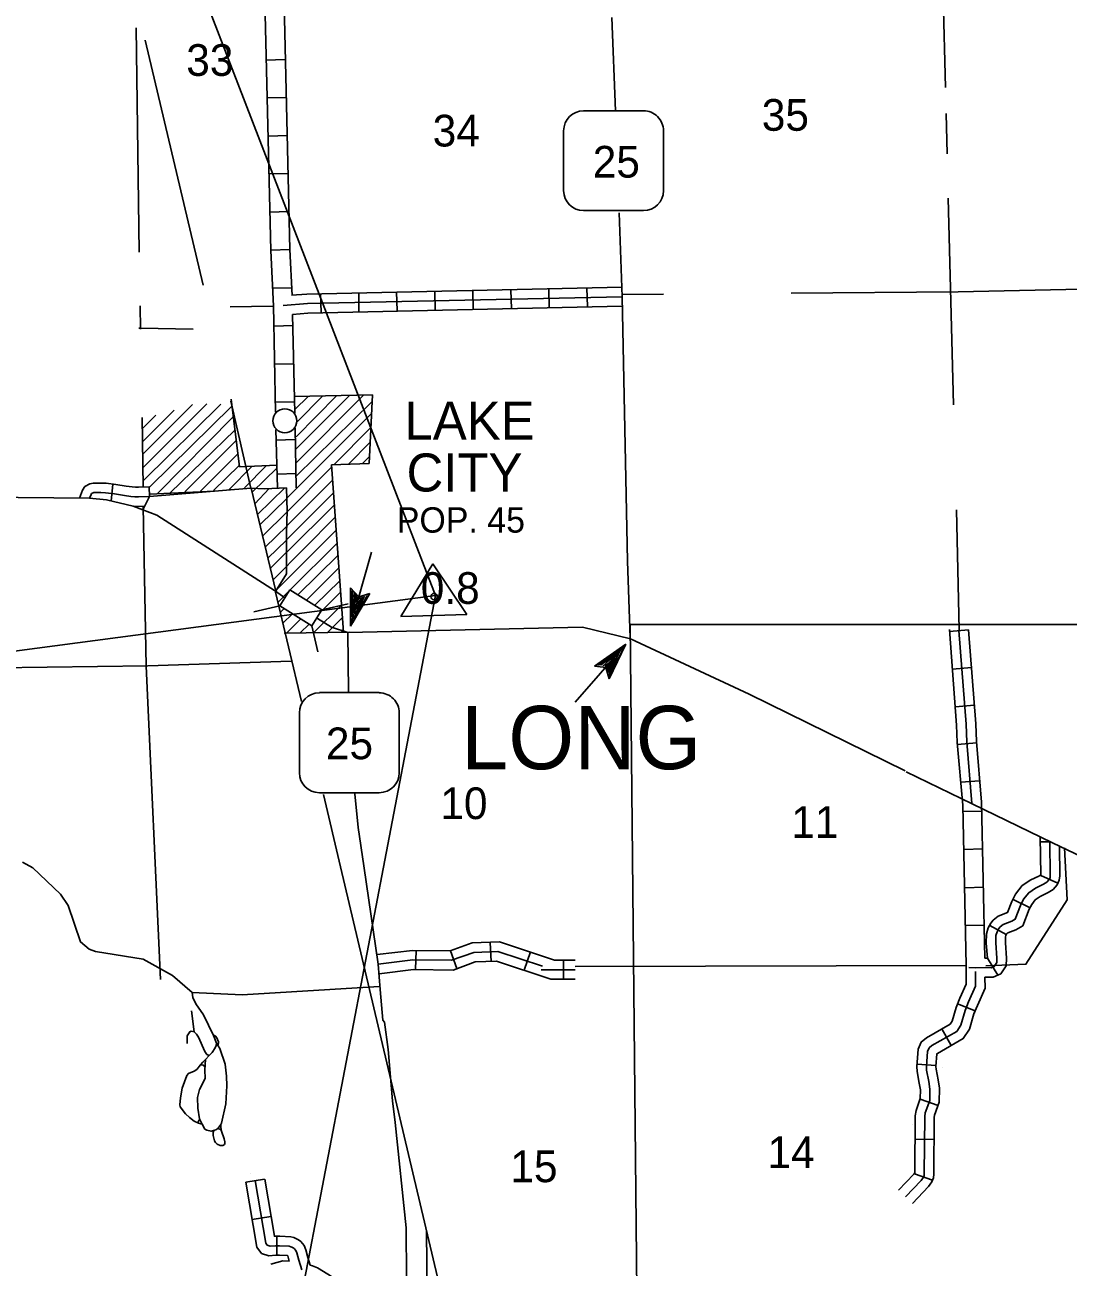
# Model space of a CAD drawing. Extents: x 1795385 to 2183142, y 16517164 to 16891733.
# Drawn here: x 2041484 to 2057936, y 16604350 to 16623952 of the extents above; entities that cross this region are included whole.
import ezdxf

# ---------------------------------------------------------------- set-up
doc = ezdxf.new("R2010")
doc.units = 0
for name, color, linetype in [('L13', 7, 'Continuous'), ('L14', 7, 'Continuous'), ('L16', 7, 'Continuous'), ('L18', 7, 'Continuous'), ('L22', 7, 'Continuous'), ('L28', 7, 'Continuous'), ('L3', 7, 'Continuous'), ('L35', 7, 'Continuous'), ('L37', 7, 'Continuous'), ('L4', 7, 'Continuous'), ('L8', 7, 'Continuous')]:
    doc.layers.add(name, color=color, linetype=linetype)

msp = doc.modelspace()

# ---------------------------------------------------------------- linework, layer by layer
at = {"layer": 'L13'}
for p, q in [((2056004, 16622962), (2055935, 16625697)), ((2043237, 16623907), (2043288, 16620368)), ((2056030, 16621917), (2056014, 16622556)), ((2056130, 16617957), (2056046, 16621215)), ((2050903, 16619699), (2051553, 16619704)), ((2053570, 16619720), (2056204, 16619741)), ((2056204, 16619741), (2061252, 16619842)), ((2043300, 16619521), (2043306, 16619150)), ((2044721, 16619504), (2045396, 16619514)), ((2043279, 16619166), (2043306, 16619166)), ((2043306, 16619166), (2044140, 16619150)), ((2043332, 16617756), (2043349, 16616659)), ((2043349, 16616355), (2043395, 16613833)), ((2056220, 16614408), (2056173, 16616299)), ((2051023, 16614488), (2059710, 16614488)), ((2051135, 16603962), (2051030, 16614498)), ((2045571, 16614356), (2046606, 16614372)), ((2038116, 16613764), (2043422, 16613838)), ((2043395, 16613833), (2043622, 16608891)), ((2043422, 16613838), (2045682, 16613912)), ((2050162, 16609093), (2056332, 16609108))]:
    msp.add_line(p, q, dxfattribs=at)
at = {"layer": 'L16'}
for p, q in [((2043341, 16617174), (2044129, 16617962)), ((2043344, 16616960), (2044356, 16617973)), ((2043347, 16616757), (2044574, 16617965)), ((2043455, 16616663), (2044748, 16617937)), ((2044735, 16618048), (2044868, 16616980)), ((2045733, 16618088), (2046964, 16618116)), ((2045738, 16617878), (2045957, 16618093)), ((2045756, 16617038), (2046830, 16618113)), ((2045761, 16617260), (2046609, 16618108)), ((2045761, 16617453), (2046402, 16618103)), ((2045761, 16616832), (2046959, 16618010)), ((2045771, 16617683), (2046181, 16618098)), ((2046964, 16618116), (2046913, 16617031)), ((2043335, 16617580), (2043548, 16617794)), ((2043338, 16617371), (2043839, 16617872)), ((2043577, 16616558), (2044770, 16617768)), ((2045615, 16616486), (2046950, 16617821)), ((2043776, 16616569), (2044796, 16617558)), ((2046360, 16617013), (2046939, 16617597)), ((2044006, 16616582), (2044816, 16617393)), ((2046586, 16617021), (2046929, 16617366)), ((2044252, 16616595), (2044842, 16617186)), ((2044459, 16616607), (2044865, 16617001)), ((2044708, 16616621), (2045068, 16616988)), ((2044868, 16616980), (2045459, 16617003)), ((2044945, 16616645), (2045297, 16616997)), ((2045068, 16616578), (2045461, 16616960)), ((2045622, 16616270), (2046322, 16616975)), ((2046913, 16617031), (2046320, 16617012)), ((2046320, 16617012), (2046509, 16614370)), ((2046805, 16617028), (2046918, 16617143)), ((2045614, 16616047), (2046337, 16616769)), ((2043448, 16616545), (2044472, 16616594)), ((2045112, 16616394), (2045337, 16616634)), ((2045152, 16616224), (2045584, 16616646)), ((2045611, 16615827), (2046351, 16616567)), ((2045191, 16616062), (2045616, 16616478)), ((2045611, 16615626), (2046365, 16616380)), ((2045233, 16615882), (2045621, 16616270)), ((2045398, 16615193), (2046379, 16616184)), ((2045274, 16615712), (2045614, 16616043)), ((2045434, 16615021), (2046393, 16615981)), ((2045316, 16615537), (2045611, 16615822)), ((2045354, 16615375), (2045611, 16615631)), ((2045669, 16615035), (2046408, 16615774)), ((2045790, 16614959), (2046422, 16615586)), ((2045923, 16614876), (2046436, 16615384)), ((2045476, 16614842), (2045648, 16615014)), ((2046057, 16614793), (2046451, 16615181)), ((2046179, 16614716), (2046464, 16615000)), ((2046043, 16614363), (2046478, 16614798)), ((2045513, 16614685), (2045572, 16614744)), ((2045554, 16614511), (2045704, 16614661)), ((2045612, 16614356), (2045835, 16614579)), ((2045827, 16614360), (2045965, 16614498)), ((2046258, 16614366), (2046489, 16614597)), ((2046473, 16614370), (2046506, 16614402))]:
    msp.add_line(p, q, dxfattribs=at)
msp.add_circle((2045584, 16617705), 189, dxfattribs=at)
at = {"layer": 'L18'}
for p, q in [((2045663, 16615038), (2045505, 16614785)), ((2045663, 16615038), (2046169, 16614722)), ((2046169, 16614722), (2046580, 16614817)), ((2045505, 16614785), (2045094, 16614691)), ((2045505, 16614785), (2046011, 16614469)), ((2046169, 16614722), (2046011, 16614469)), ((2046011, 16614469), (2046106, 16614058))]:
    msp.add_line(p, q, dxfattribs=at)
at = {"layer": 'L22'}
for p, q in [((2046618, 16614464), (2046952, 16615631)), ((2046618, 16614464), (2046620, 16615067)), ((2046620, 16615067), (2046750, 16614926)), ((2046626, 16614550), (2046642, 16615028)), ((2046643, 16614610), (2046657, 16615024)), ((2046662, 16614676), (2046689, 16614998)), ((2046618, 16614464), (2046925, 16614980)), ((2046657, 16614524), (2046901, 16614954)), ((2046674, 16614585), (2046881, 16614943)), ((2046681, 16614742), (2046699, 16614979)), ((2046691, 16614718), (2046733, 16614865)), ((2046693, 16614651), (2046842, 16614938)), ((2046705, 16614768), (2046733, 16614865)), ((2046709, 16614839), (2046710, 16614959)), ((2046717, 16614732), (2046807, 16614932)), ((2046718, 16614869), (2046735, 16614930)), ((2046738, 16614808), (2046786, 16614916)), ((2046925, 16614980), (2046750, 16614926)), ((2046762, 16614890), (2046770, 16614920)), ((2050961, 16614182), (2050164, 16613263)), ((2050961, 16614182), (2050465, 16613833)), ((2050914, 16614129), (2050513, 16613849)), ((2050861, 16614081), (2050528, 16613849)), ((2050814, 16614028), (2050560, 16613849)), ((2050961, 16614182), (2050697, 16613632)), ((2050914, 16614097), (2050697, 16613664)), ((2050861, 16614065), (2050697, 16613696)), ((2050465, 16613833), (2050645, 16613812)), ((2050761, 16613981), (2050597, 16613833)), ((2050713, 16613896), (2050629, 16613833)), ((2050660, 16613849), (2050629, 16613833)), ((2050782, 16613965), (2050660, 16613749)), ((2050713, 16613881), (2050660, 16613764)), ((2050697, 16613849), (2050660, 16613796)), ((2050829, 16613997), (2050682, 16613733)), ((2050782, 16613981), (2050682, 16613865)), ((2050761, 16613949), (2050682, 16613865)), ((2050697, 16613632), (2050645, 16613812))]:
    msp.add_line(p, q, dxfattribs=at)
at = {"layer": 'L3'}
for p, q in [((2051236, 16622598), (2050296, 16622598)), ((2049979, 16622281), (2049979, 16621331)), ((2051553, 16621331), (2051553, 16622281)), ((2050296, 16621024), (2051236, 16621025)), ((2046579, 16614366), (2050280, 16614446)), ((2050280, 16614446), (2051035, 16614266)), ((2047070, 16613416), (2046130, 16613416)), ((2045814, 16613099), (2045814, 16612149)), ((2047387, 16612149), (2047387, 16613099)), ((2055381, 16612165), (2056421, 16611663)), ((2046130, 16611837), (2047070, 16611837)), ((2056421, 16611663), (2057688, 16611045)), ((2057688, 16611045), (2058622, 16610596)), ((2047054, 16609129), (2047086, 16608733)), ((2047213, 16607782), (2047281, 16606974)), ((2047281, 16606974), (2047324, 16606631))]:
    msp.add_line(p, q, dxfattribs=at)
for points in [[(2050798, 16622598), (2050740, 16624066)], [(2050903, 16619662), (2050856, 16620988)], [(2051030, 16614282), (2050988, 16615491), (2050903, 16619662)], [(2038036, 16617149), (2038665, 16616864), (2038997, 16616732), (2039594, 16616573), (2040249, 16616505), (2042505, 16616483)], [(2042505, 16616483), (2042773, 16616455), (2043193, 16616357), (2043343, 16616302), (2043564, 16616214), (2045439, 16615016)], [(2045439, 16615016), (2045585, 16614911)], [(2046098, 16614584), (2046320, 16614446), (2046579, 16614366)], [(2046579, 16614366), (2046590, 16613432)], [(2051035, 16614266), (2052904, 16613390), (2055365, 16612180)], [(2046690, 16611821), (2046738, 16611288), (2046827, 16610681)], [(2046827, 16610681), (2047054, 16609129)], [(2047086, 16608733), (2047128, 16608247), (2047155, 16608215), (2047213, 16607782)], [(2047324, 16606631), (2047498, 16604973), (2047503, 16604192), (2047456, 16603738)]]:
    msp.add_lwpolyline(points, dxfattribs=at)
for centre, start, end in [((2050295, 16622281), 90.001, 180.001), ((2051240, 16622281), 0.001, 90.001), ((2050295, 16621336), 180.001, 270.001), ((2051240, 16621336), 270.001, 0.001), ((2046128, 16613097), 90.001, 180.001), ((2047073, 16613097), 0.001, 90.001), ((2046128, 16612152), 180.001, 270.001), ((2047073, 16612152), 270.001, 0.001)]:
    msp.add_arc(centre, 315, start, end, dxfattribs=at)
at = {"layer": 'L35'}
for p, q in [((2047962, 16614947), (2034003, 16651121)), ((2047920, 16615449), (2047413, 16614615)), ((2047920, 16615449), (2048454, 16614646)), ((1994879, 16607956), (2047962, 16614947)), ((2047962, 16614947), (2041780, 16582681)), ((2047413, 16614615), (2048454, 16614646))]:
    msp.add_line(p, q, dxfattribs=at)
msp.add_circle((2047938, 16614931), 50, dxfattribs=at)
at = {"layer": 'L37'}
for p, q in [((2044298, 16619847), (2043380, 16623712)), ((2045047, 16616640), (2044731, 16618015)), ((2045440, 16615015), (2045053, 16616640)), ((2045845, 16613273), (2045439, 16615000)), ((2046463, 16610665), (2046194, 16611806)), ((2048065, 16603881), (2046463, 16610665)), ((2047831, 16603875), (2047815, 16604920))]:
    msp.add_line(p, q, dxfattribs=at)
at = {"layer": 'L4'}
for p, q in [((2045046, 16616640), (2045262, 16616630)), ((2045262, 16616630), (2045611, 16616648)), ((2045611, 16616648), (2045621, 16616279)), ((2045621, 16616287), (2045611, 16615928)), ((2045611, 16615924), (2045611, 16615289)), ((2045611, 16615289), (2045438, 16615010)), ((2044911, 16608648), (2047073, 16608777)), ((2044124, 16608686), (2044911, 16608648)), ((2044154, 16608063), (2044114, 16608396))]:
    msp.add_line(p, q, dxfattribs=at)
for points in [[(2043343, 16616302), (2043450, 16616512), (2045046, 16616640)], [(2041447, 16610739), (2041611, 16610649), (2042044, 16610237), (2042165, 16610058), (2042361, 16609482), (2042498, 16609366), (2042598, 16609329), (2043348, 16609208), (2043813, 16608954), (2044124, 16608686)], [(2044124, 16608686), (2044133, 16608607), (2044181, 16608505), (2044303, 16608332), (2044457, 16608006), (2044505, 16607884), (2044556, 16607798), (2044642, 16607554), (2044666, 16607362), (2044669, 16607213), (2044654, 16606927), (2044586, 16606623), (2044576, 16606599), (2044527, 16606537), (2044498, 16606517), (2044421, 16606496), (2044353, 16606510), (2044332, 16606520), (2044324, 16606529), (2044279, 16606607), (2044240, 16606691), (2044211, 16606858), (2044204, 16607027), (2044236, 16607156), (2044328, 16607329), (2044324, 16607463), (2044333, 16607625)], [(2044390, 16607688), (2044354, 16607708), (2044322, 16607753), (2044224, 16607977), (2044190, 16608029), (2044154, 16608063), (2044108, 16608072), (2044086, 16608065), (2044046, 16608001), (2044042, 16607877)], [(2044528, 16607852), (2044537, 16607892), (2044536, 16607905), (2044511, 16607971), (2044492, 16607995), (2044474, 16608004), (2044457, 16608006)], [(2044333, 16607625), (2044390, 16607688), (2044436, 16607737), (2044483, 16607809), (2044503, 16607849), (2044505, 16607884)], [(2044333, 16607625), (2044290, 16607583), (2044255, 16607542), (2044195, 16607468), (2044154, 16607445), (2044062, 16607407), (2044037, 16607375), (2043963, 16607174), (2043936, 16607024), (2043927, 16606914), (2043934, 16606881), (2044019, 16606768), (2044079, 16606710), (2044156, 16606653), (2044224, 16606620), (2044279, 16606607)], [(2044255, 16607542), (2044297, 16607540), (2044333, 16607507)], [(2044240, 16606691), (2044233, 16606667), (2044207, 16606627)], [(2044576, 16606599), (2044573, 16606561), (2044584, 16606495)], [(2044584, 16606495), (2044626, 16606374), (2044636, 16606329), (2044635, 16606302), (2044630, 16606286), (2044617, 16606275), (2044608, 16606272), (2044563, 16606270), (2044515, 16606292), (2044488, 16606319), (2044476, 16606341), (2044452, 16606426), (2044451, 16606473), (2044463, 16606506)], [(2044527, 16606537), (2044560, 16606528), (2044575, 16606515), (2044584, 16606495)]]:
    msp.add_lwpolyline(points, dxfattribs=at)
at = {"layer": 'L8'}
for p, q in [((2045286, 16623395), (2045587, 16623406)), ((2045307, 16622799), (2045602, 16622804)), ((2045323, 16622197), (2045624, 16622207)), ((2045338, 16621600), (2045639, 16621605)), ((2045344, 16620998), (2045645, 16621009)), ((2045365, 16620396), (2045660, 16620407)), ((2045386, 16619800), (2045687, 16619805)), ((2046157, 16619414), (2046146, 16619715)), ((2046753, 16619425), (2046748, 16619720)), ((2047355, 16619440), (2047345, 16619741)), ((2047952, 16619446), (2047947, 16619747)), ((2048554, 16619467), (2048549, 16619763)), ((2049156, 16619472), (2049145, 16619773)), ((2049752, 16619488), (2049747, 16619789)), ((2050354, 16619504), (2050344, 16619805)), ((2045407, 16619525), (2045439, 16617841)), ((2045703, 16619382), (2045740, 16617825)), ((2045412, 16619198), (2045713, 16619208)), ((2045423, 16618596), (2045719, 16618606)), ((2045439, 16617999), (2045740, 16618004)), ((2045444, 16617566), (2045469, 16616640)), ((2045745, 16617587), (2045761, 16616647)), ((2045444, 16617397), (2045745, 16617408)), ((2045465, 16616864), (2045761, 16616874)), ((2042872, 16616706), (2042844, 16616438)), ((2043444, 16616662), (2043450, 16616512)), ((2056067, 16614382), (2056364, 16614405)), ((2056215, 16614446), (2056215, 16614446)), ((2056112, 16613788), (2056410, 16613810)), ((2056158, 16613193), (2056456, 16613216)), ((2056193, 16612596), (2056491, 16612621)), ((2056242, 16612002), (2056539, 16612026)), ((2056421, 16611663), (2056421, 16611663)), ((2056622, 16609226), (2056568, 16611685)), ((2056330, 16609108), (2056273, 16611642)), ((2056569, 16611547), (2056273, 16611542)), ((2056590, 16610950), (2056289, 16610940)), ((2057498, 16611061), (2057652, 16611063)), ((2057688, 16611045), (2057688, 16611045)), ((2057503, 16610530), (2057776, 16610408)), ((2056606, 16610348), (2056305, 16610338)), ((2057067, 16610154), (2057335, 16610022)), ((2056611, 16609746), (2056310, 16609741)), ((2056699, 16609741), (2056961, 16609597)), ((2047646, 16609049), (2047656, 16609345)), ((2048295, 16609065), (2048195, 16609340)), ((2048839, 16609171), (2048823, 16609472)), ((2049356, 16609039), (2049457, 16609324)), ((2047054, 16609129), (2047054, 16609129)), ((2049836, 16609192), (2050163, 16609193)), ((2049978, 16608891), (2049977, 16609189)), ((2056664, 16609225), (2056828, 16608957)), ((2049624, 16609041), (2050163, 16609043)), ((2049647, 16609097), (2049647, 16609097)), ((2050106, 16609034), (2050106, 16609034)), ((2056479, 16609055), (2056479, 16609055)), ((2049779, 16608892), (2050164, 16608893)), ((2056193, 16608507), (2056469, 16608393)), ((2056479, 16608347), (2056479, 16608347)), ((2056421, 16608247), (2056421, 16608247)), ((2055945, 16608109), (2056094, 16607850)), ((2055555, 16607554), (2055852, 16607532)), ((2055961, 16607508), (2055961, 16607508)), ((2055603, 16607003), (2055884, 16606903)), ((2055486, 16606605), (2055486, 16606605)), ((2055522, 16606369), (2055820, 16606366)), ((2045037, 16605829), (2045037, 16605829)), ((2055515, 16605825), (2055795, 16605721)), ((2044971, 16605690), (2045265, 16605740)), ((2045070, 16605102), (2045364, 16605151)), ((2045459, 16604539), (2045457, 16604837))]:
    msp.add_line(p, q, dxfattribs=at)
for points in [[(2045238, 16625655), (2045365, 16620391), (2045407, 16619514)], [(2045539, 16625655), (2045660, 16620407), (2045697, 16619683)], [(2045687, 16619689), (2045930, 16619704), (2050903, 16619815)], [(2045555, 16619525), (2045940, 16619557), (2050903, 16619662)], [(2045703, 16619382), (2045946, 16619404), (2050903, 16619514)], [(2042346, 16616484), (2042393, 16616610), (2042432, 16616668), (2042506, 16616712), (2042562, 16616721), (2042683, 16616721), (2042768, 16616718), (2042918, 16616702), (2043079, 16616675), (2043174, 16616661), (2043227, 16616657), (2043276, 16616656), (2043444, 16616662)], [(2042505, 16616483), (2042527, 16616540), (2042537, 16616556), (2042559, 16616568), (2042574, 16616571), (2042680, 16616571), (2042757, 16616568), (2042898, 16616553), (2043056, 16616527), (2043157, 16616512), (2043220, 16616507), (2043278, 16616506), (2043450, 16616512)], [(2043192, 16616357), (2043370, 16616355)], [(2056273, 16611642), (2056188, 16612629), (2056178, 16612904), (2056063, 16614411)], [(2056568, 16611685), (2056489, 16612645), (2056479, 16612925), (2056365, 16614405)], [(2056419, 16611667), (2056340, 16612636), (2056329, 16612916), (2056215, 16614394)], [(2056622, 16609226), (2056664, 16609225), (2056646, 16609461), (2056648, 16609609), (2056677, 16609702), (2056718, 16609777), (2056754, 16609824), (2056832, 16609888), (2056981, 16609946), (2057048, 16610118), (2057106, 16610235), (2057211, 16610370), (2057346, 16610460), (2057475, 16610522), (2057504, 16610540), (2057505, 16610542), (2057496, 16611139)], [(2056370, 16609081), (2056724, 16609074), (2056771, 16609095), (2056810, 16609155), (2056814, 16609226), (2056796, 16609466), (2056798, 16609585), (2056816, 16609643), (2056845, 16609695), (2056863, 16609719), (2056909, 16609757), (2057048, 16609812), (2057100, 16609841), (2057185, 16610057), (2057234, 16610155), (2057314, 16610259), (2057420, 16610329), (2057549, 16610391), (2057602, 16610426), (2057638, 16610465), (2057651, 16610495), (2057655, 16610534), (2057648, 16611063)], [(2056624, 16608926), (2056755, 16608924), (2056873, 16608977), (2056957, 16609107), (2056964, 16609227), (2056946, 16609470), (2056948, 16609561), (2056955, 16609584), (2056971, 16609613), (2056972, 16609614), (2056986, 16609626), (2057112, 16609675), (2057220, 16609736), (2057323, 16609997), (2057362, 16610075), (2057418, 16610147), (2057495, 16610198), (2057623, 16610260), (2057700, 16610311), (2057765, 16610382), (2057797, 16610455), (2057806, 16610526), (2057799, 16610992)], [(2056637, 16609107), (2057271, 16609129), (2057920, 16610148), (2057878, 16610966)], [(2049836, 16609192), (2048971, 16609482), (2048538, 16609466), (2048190, 16609340), (2047598, 16609345), (2047039, 16609282)], [(2049647, 16609097), (2048945, 16609329), (2048564, 16609313), (2048211, 16609192), (2047603, 16609197), (2047054, 16609129)], [(2049779, 16608892), (2048923, 16609181), (2048586, 16609166), (2048237, 16609039), (2047614, 16609049), (2047070, 16608981)], [(2056330, 16609108), (2056326, 16608814), (2056229, 16608596), (2056168, 16608448), (2056107, 16608232), (2056074, 16608184), (2055703, 16607971), (2055620, 16607902), (2055572, 16607791), (2055551, 16607517), (2055555, 16607438), (2055589, 16607253), (2055606, 16607149), (2055604, 16607009), (2055537, 16606821), (2055524, 16606737), (2055517, 16605836), (2055503, 16605816), (2055263, 16605564)], [(2056473, 16609017), (2056476, 16608783), (2056367, 16608537), (2056310, 16608398), (2056245, 16608168), (2056179, 16608071), (2055789, 16607847), (2055743, 16607809), (2055719, 16607754), (2055701, 16607516), (2055705, 16607456), (2055737, 16607279), (2055757, 16607160), (2055753, 16606982), (2055683, 16606784), (2055674, 16606725), (2055667, 16605826), (2055664, 16605796), (2055653, 16605768), (2055619, 16605720), (2055372, 16605461)], [(2056624, 16608926), (2056627, 16608753), (2056505, 16608478), (2056451, 16608349), (2056383, 16608104), (2056283, 16607958), (2055875, 16607723), (2055867, 16607717), (2055852, 16607514), (2055854, 16607473), (2055885, 16607304), (2055907, 16607172), (2055903, 16606955), (2055829, 16606747), (2055824, 16606713), (2055817, 16605817), (2055811, 16605762), (2055787, 16605697), (2055734, 16605624), (2055480, 16605357)], [(2045653, 16604443), (2045631, 16604528), (2045630, 16604531), (2045629, 16604531), (2045624, 16604533), (2045498, 16604538), (2045444, 16604538), (2045332, 16604531), (2045216, 16604568), (2045142, 16604666), (2044970, 16605690)], [(2045850, 16604309), (2045803, 16604463), (2045774, 16604575), (2045759, 16604612), (2045733, 16604643), (2045716, 16604656), (2045696, 16604667), (2045676, 16604673), (2045651, 16604682), (2045501, 16604688), (2045439, 16604688), (2045351, 16604682), (2045307, 16604696), (2045284, 16604727), (2045118, 16605715)], [(2045985, 16604383), (2045947, 16604504), (2045916, 16604623), (2045889, 16604690), (2045837, 16604753), (2045797, 16604782), (2045757, 16604805), (2045724, 16604816), (2045678, 16604831), (2045504, 16604838), (2045434, 16604838), (2045418, 16604837), (2045266, 16605740)], [(2045653, 16604443), (2045554, 16604452), (2045362, 16604400)], [(2047361, 16603558), (2047234, 16603620), (2046806, 16603887), (2046262, 16604241), (2046098, 16604337), (2046022, 16604373), (2045985, 16604383)]]:
    msp.add_lwpolyline(points, dxfattribs=at)

# ---------------------------------------------------------------- texts
at = {"layer": 'L14'}
for s, p in [('33', (2044029, 16623147)), ('35', (2053105, 16622281)), ('34', (2047915, 16622033)), ('10', (2048036, 16611420)), ('11', (2053570, 16611124)), ('14', (2053195, 16605913)), ('15', (2049140, 16605691))]:
    msp.add_text(s, height=500, rotation=360, dxfattribs=at).set_placement(p)
at = {"layer": 'L16'}
for s, height, p in [('LAKE', 600, (2047471, 16617408)), ('CITY', 600, (2047503, 16616589)), ('POP. 45', 400, (2047349, 16615940))]:
    msp.add_text(s, height=height, rotation=360, dxfattribs=at).set_placement(p)
at = {"layer": 'L28'}
msp.add_text('0.8', height=500, rotation=360, dxfattribs=at).set_placement((2047727, 16614816))
at = {"layer": 'L3'}
for p in [(2050439, 16621542), (2046231, 16612365)]:
    msp.add_text('25', height=500, rotation=360, dxfattribs=at).set_placement(p)
at = {"layer": 'L35'}
msp.add_text('LONG', height=999.9, rotation=360, dxfattribs=at).set_placement((2048364, 16612207))

doc.saveas('drawing.dxf')
